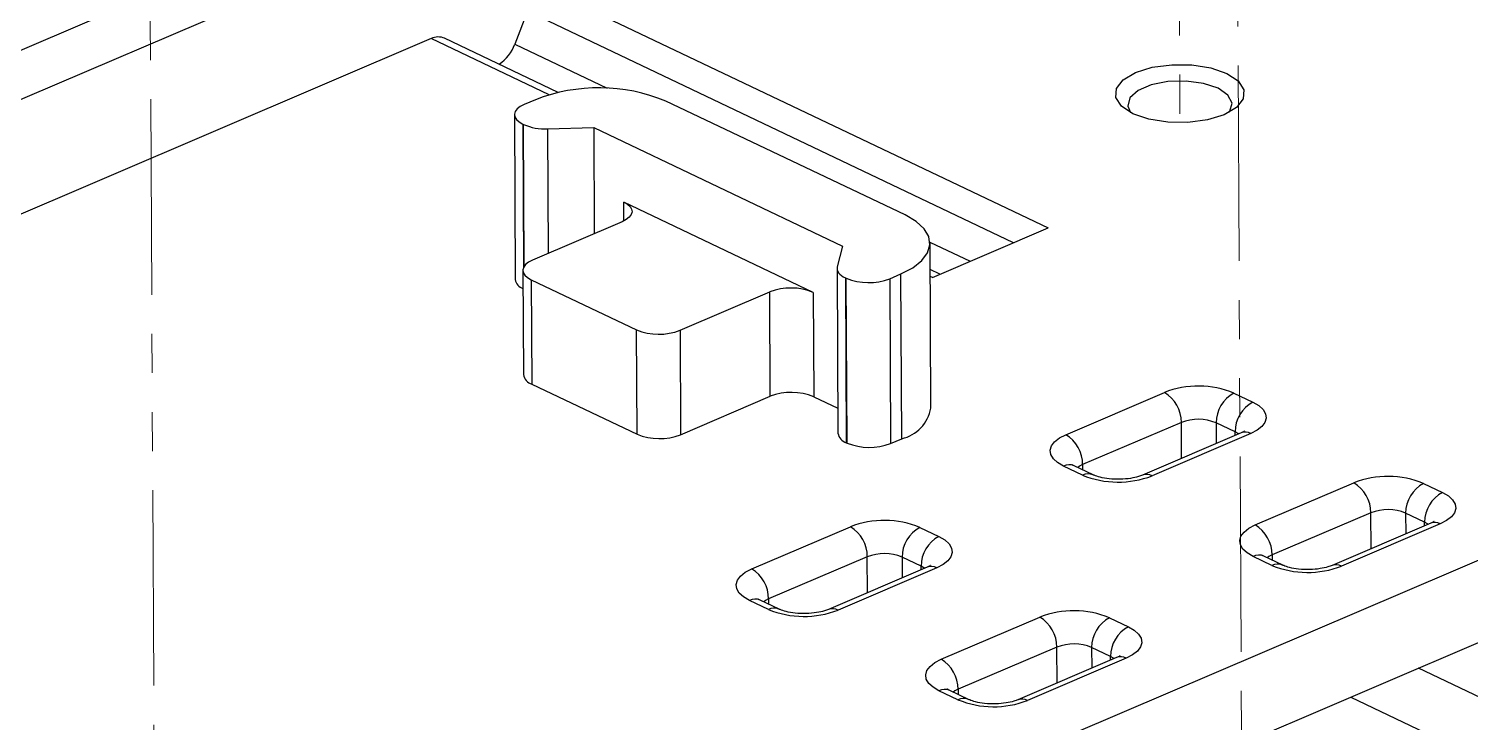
# Model space of a CAD drawing. Header units: millimetres. Extents: x 0 to 415, y 5 to 292.
# Drawn here: x 185.25 to 232.1, y 149.96 to 172.49 of the extents above; entities that cross this region are included whole.
import ezdxf

# ---------------------------------------------------------------- set-up
doc = ezdxf.new("R2010")
doc.units = ezdxf.units.MM
doc.linetypes.add('PHANTOM', pattern=[12.7, 6.35, -1.27, 1.27, -1.27, 1.27, -1.27])

msp = doc.modelspace()

# ---------------------------------------------------------------- linework, layer by layer
at = {"color": 7, "linetype": 'PHANTOM', "lineweight": 18}
for p, q in [((224.356, 209.394), (224.824, 117.873)), ((189.081, 195.596), (189.55, 103.97)), ((222.617, 178.62), (222.664, 169.436))]:
    msp.add_line(p, q, dxfattribs=at)
at = {"color": 7, "linetype": 'Continuous', "lineweight": 25}
for p, q in [((178.471, 169.012), (212.408, 183.521)), ((212.416, 181.915), (178.479, 167.406)), ((202.087, 173.776), (218.377, 166.016)), ((201.458, 173.06), (201.042, 171.987)), ((198.329, 172.169), (157.924, 154.894)), ((202.459, 170.419), (198.764, 172.179)), ((201.712, 170.184), (201.348, 170.029)), ((213.728, 166.438), (205.953, 170.141)), ((201.032, 169.697), (201.06, 164.342)), ((201.303, 169.391), (201.329, 169.379)), ((202.107, 169.24), (203.612, 169.28)), ((203.612, 169.28), (211.695, 165.429)), ((203.612, 169.28), (203.629, 165.832)), ((210.743, 163.924), (204.583, 166.858)), ((204.539, 166.22), (201.622, 164.974)), ((214.619, 164.409), (218.377, 166.016)), ((211.695, 165.429), (211.526, 164.753)), ((214.568, 160.163), (214.541, 165.518)), ((201.307, 164.642), (201.324, 161.251)), ((211.519, 164.702), (211.547, 159.347)), ((213.23, 164.369), (213.594, 164.524)), ((213.622, 159.169), (213.594, 164.524)), ((214.86, 164.512), (214.545, 164.662)), ((201.578, 164.336), (205, 162.706)), ((201.578, 164.336), (201.595, 160.944)), ((211.79, 164.395), (211.816, 164.383)), ((211.79, 164.395), (211.818, 159.04)), ((211.844, 159.028), (211.816, 164.383)), ((213.23, 164.369), (213.257, 159.014)), ((206.414, 162.691), (209.33, 163.938)), ((209.347, 160.547), (209.33, 163.938)), ((210.743, 163.924), (210.761, 160.532)), ((210.988, 146.091), (251.45, 163.39)), ((205.017, 159.314), (205, 162.706)), ((206.414, 162.691), (206.431, 159.3)), ((201.595, 160.944), (205.017, 159.314)), ((211.002, 143.413), (251.464, 160.712)), ((206.431, 159.3), (209.347, 160.547)), ((210.761, 160.532), (211.543, 160.16)), ((218.949, 159.3), (222.157, 160.672)), ((224.419, 160.649), (225.035, 160.355)), ((222.708, 159.697), (219.5, 158.326)), ((224.652, 159.357), (221.445, 157.985)), ((224.963, 159.335), (221.755, 157.964)), ((224.455, 159.392), (223.839, 159.686)), ((211.818, 159.04), (211.844, 159.028)), ((213.257, 159.014), (213.622, 159.169)), ((219.494, 157.987), (218.878, 158.28)), ((219.842, 157.995), (219.226, 158.288)), ((225.109, 156.366), (228.317, 157.737)), ((230.579, 157.714), (231.195, 157.421)), ((228.868, 156.763), (225.661, 155.391)), ((230.615, 156.458), (229.999, 156.751)), ((208.743, 154.937), (211.95, 156.308)), ((214.212, 156.285), (214.828, 155.992)), ((230.813, 156.422), (227.605, 155.051)), ((231.123, 156.401), (227.916, 155.029)), ((212.502, 155.333), (209.294, 153.962)), ((214.248, 155.028), (213.632, 155.322)), ((225.654, 155.052), (225.038, 155.346)), ((226.002, 155.06), (225.386, 155.354)), ((214.446, 154.993), (211.238, 153.622)), ((214.757, 154.971), (211.549, 153.6)), ((209.287, 153.623), (208.671, 153.916)), ((209.635, 153.631), (209.019, 153.925)), ((214.903, 152.002), (218.11, 153.374)), ((220.372, 153.351), (220.988, 153.057)), ((218.662, 152.399), (215.454, 151.027)), ((220.408, 152.094), (219.792, 152.387)), ((220.606, 152.059), (217.398, 150.687)), ((220.917, 152.037), (217.709, 150.666)), ((253.197, 140.865), (230.42, 151.715)), ((215.447, 150.689), (214.831, 150.982)), ((215.795, 150.697), (215.179, 150.99)), ((228.214, 150.772), (252.423, 139.24))]:
    msp.add_line(p, q, dxfattribs=at)
at = {"color": 8, "linetype": 'Continuous', "lineweight": 25}
for p, q in [((217.253, 165.535), (201.458, 173.06)), ((202.162, 170.343), (198.329, 172.169)), ((201.042, 171.987), (204.049, 170.555)), ((201.303, 169.391), (201.327, 164.733)), ((201.352, 164.778), (201.329, 169.379)), ((202.107, 169.24), (202.128, 165.19)), ((204.586, 166.242), (204.583, 166.858)), ((214.539, 165.558), (215.848, 164.934)), ((214.619, 164.409), (214.546, 164.444)), ((222.714, 158.528), (222.708, 159.697)), ((223.839, 159.686), (223.843, 159.01)), ((224.456, 159.273), (224.455, 159.392)), ((219.5, 158.326), (219.501, 158.157)), ((228.874, 155.594), (228.868, 156.763)), ((229.999, 156.751), (230.003, 156.076)), ((230.616, 156.338), (230.615, 156.458)), ((212.508, 154.164), (212.502, 155.333)), ((213.632, 155.322), (213.636, 154.647)), ((225.661, 155.391), (225.661, 155.223)), ((214.249, 154.909), (214.248, 155.028)), ((209.294, 153.962), (209.295, 153.793)), ((218.668, 151.23), (218.662, 152.399)), ((219.792, 152.387), (219.796, 151.712)), ((220.409, 151.974), (220.408, 152.094)), ((215.454, 151.027), (215.455, 150.859))]:
    msp.add_line(p, q, dxfattribs=at)
at = {"color": 7, "linetype": 'Continuous', "lineweight": 25, "flags": 128}
for points in [[(224.19, 171.038), (224.56, 170.794), (224.743, 170.51), (224.722, 170.214), (224.499, 169.934), (224.097, 169.698), (223.553, 169.53), (222.922, 169.444), (222.266, 169.451), (221.647, 169.549), (221.128, 169.729), (220.759, 169.972), (220.576, 170.256), (220.597, 170.552), (220.819, 170.832), (221.222, 171.068), (221.765, 171.237), (222.396, 171.322), (223.053, 171.315), (223.671, 171.217), (224.19, 171.038)], [(223.901, 170.556), (223.428, 170.714), (222.863, 170.788), (222.273, 170.771), (221.73, 170.664), (221.3, 170.48), (221.034, 170.241), (220.964, 169.976), (221.059, 169.763)], [(224.266, 169.78), (224.289, 169.811), (224.359, 170.076), (224.224, 170.334), (223.901, 170.556)], [(201.348, 170.029), (201.219, 169.962), (201.121, 169.885), (201.058, 169.8), (201.033, 169.713), (201.046, 169.625), (201.097, 169.539), (201.184, 169.46), (201.303, 169.391)], [(204.583, 166.858), (204.703, 166.789), (204.79, 166.71), (204.841, 166.624), (204.854, 166.536), (204.828, 166.449), (204.765, 166.364), (204.668, 166.287), (204.539, 166.22)], [(213.594, 164.524), (213.981, 164.726), (214.275, 164.957), (214.463, 165.209), (214.539, 165.472), (214.5, 165.737), (214.347, 165.992), (214.086, 166.229), (213.728, 166.438)], [(201.622, 164.974), (201.493, 164.907), (201.395, 164.83), (201.333, 164.746), (201.307, 164.658), (201.32, 164.57), (201.371, 164.484), (201.458, 164.405), (201.578, 164.336)], [(211.526, 164.753), (211.519, 164.705), (211.525, 164.656), (211.542, 164.608), (211.57, 164.561), (211.61, 164.516), (211.66, 164.472), (211.721, 164.432), (211.79, 164.395)], [(225.035, 160.355), (225.226, 160.244), (225.365, 160.118), (225.446, 159.982), (225.467, 159.84), (225.427, 159.7), (225.326, 159.566), (225.17, 159.442), (224.963, 159.335)], [(218.878, 158.28), (218.687, 158.391), (218.548, 158.518), (218.466, 158.654), (218.445, 158.795), (218.486, 158.935), (218.586, 159.07), (218.743, 159.193), (218.949, 159.3)], [(231.195, 157.421), (231.386, 157.31), (231.525, 157.183), (231.607, 157.047), (231.627, 156.906), (231.587, 156.766), (231.486, 156.631), (231.33, 156.508), (231.123, 156.401)], [(225.038, 155.346), (224.847, 155.457), (224.708, 155.583), (224.626, 155.719), (224.605, 155.861), (224.646, 156.001), (224.746, 156.135), (224.903, 156.259), (225.109, 156.366)], [(214.828, 155.992), (215.019, 155.88), (215.158, 155.754), (215.24, 155.618), (215.261, 155.477), (215.22, 155.336), (215.12, 155.202), (214.963, 155.079), (214.757, 154.971)], [(208.671, 153.916), (208.48, 154.028), (208.341, 154.154), (208.259, 154.29), (208.239, 154.431), (208.279, 154.572), (208.38, 154.706), (208.536, 154.829), (208.743, 154.937)], [(220.988, 153.057), (221.179, 152.946), (221.318, 152.82), (221.4, 152.683), (221.421, 152.542), (221.38, 152.402), (221.28, 152.268), (221.123, 152.144), (220.917, 152.037)], [(214.831, 150.982), (214.64, 151.093), (214.501, 151.22), (214.419, 151.356), (214.399, 151.497), (214.439, 151.637), (214.54, 151.772), (214.696, 151.895), (214.903, 152.002)]]:
    msp.add_lwpolyline(points, dxfattribs=at)
at = {"color": 8, "linetype": 'Continuous', "lineweight": 25, "flags": 128}
for points in [[(224.57, 159.321), (224.551, 159.336), (224.455, 159.392)], [(219.5, 158.326), (219.397, 158.272), (219.343, 158.232)], [(230.73, 156.387), (230.711, 156.402), (230.615, 156.458)], [(225.661, 155.391), (225.557, 155.337), (225.503, 155.298)], [(214.364, 154.958), (214.344, 154.973), (214.248, 155.028)], [(209.294, 153.962), (209.191, 153.908), (209.136, 153.869)], [(220.524, 152.023), (220.504, 152.038), (220.408, 152.094)], [(215.454, 151.027), (215.351, 150.974), (215.296, 150.934)]]:
    msp.add_lwpolyline(points, dxfattribs=at)
at = {"color": 7, "linetype": 'Continuous', "lineweight": 25}
for centre, radius, start, end in [((198.558, 171.702), 0.52, 66.6437, 116.0738), ((199.76, 172.462), 1.367, 304.5291, 339.6766), ((203.778, 164.827), 5.742, 67.7488, 111.0877), ((202.021, 171.009), 1.772, 247.0098, 272.7977), ((201.434, 164.405), 0.379, 189.4187, 250.9479), ((210.018, 162.152), 1.914, 67.7489, 111.0876), ((212.541, 166.154), 1.914, 247.7488, 291.0878), ((205.725, 164.477), 1.914, 247.7489, 291.0876), ((201.708, 161.317), 0.389, 189.7649, 253.1739), ((223.259, 157.814), 3.063, 67.7488, 111.0877), ((210.036, 158.761), 1.914, 67.7489, 111.0876), ((221.568, 159.696), 1.14, 0.0639, 58.9077), ((224.928, 159.687), 1.089, 117.8816, 180.0533), ((225.544, 159.393), 1.089, 117.8816, 180.0533), ((213.334, 160.391), 1.255, 283.2293, 349.5387), ((223.259, 158.268), 1.531, 67.7488, 111.0876), ((205.742, 161.086), 1.914, 247.7489, 291.0876), ((211.922, 159.405), 0.379, 188.8241, 254.1148), ((218.361, 158.324), 1.14, 0.0639, 58.9077), ((212.568, 160.799), 1.914, 247.7488, 291.0878), ((220.654, 160.821), 3.063, 247.7488, 291.0877), ((229.419, 154.88), 3.063, 67.7488, 111.0877), ((227.728, 156.761), 1.14, 0.0639, 58.9076), ((231.088, 156.752), 1.089, 117.8816, 180.0533), ((231.704, 156.459), 1.089, 117.8816, 180.0533), ((213.052, 153.451), 3.063, 67.7489, 111.0877), ((229.419, 155.334), 1.531, 67.7488, 111.0877), ((211.362, 155.332), 1.14, 0.0639, 58.9077), ((214.721, 155.323), 1.089, 117.8817, 180.053), ((224.521, 155.39), 1.14, 0.0639, 58.9076), ((215.337, 155.029), 1.089, 117.8817, 180.053), ((213.053, 153.905), 1.531, 67.7485, 111.0879), ((208.154, 153.961), 1.14, 0.0639, 58.9077), ((226.814, 157.887), 3.063, 247.7488, 291.0876), ((210.447, 156.457), 3.063, 247.7488, 291.0877), ((219.212, 150.516), 3.063, 67.7489, 111.0877), ((217.522, 152.398), 1.14, 0.0639, 58.9076), ((220.881, 152.388), 1.089, 117.8817, 180.053), ((221.497, 152.095), 1.089, 117.8817, 180.053), ((219.213, 150.97), 1.531, 67.7485, 111.0879), ((214.314, 151.026), 1.14, 0.0639, 58.9076), ((216.607, 153.523), 3.063, 247.7488, 291.0876)]:
    msp.add_arc(centre, radius, start, end, dxfattribs=at)
at = {"color": 8, "linetype": 'Continuous', "lineweight": 25}
for centre, radius, start, end in [((224.785, 159.017), 0.365, 60.7464, 111.3046), ((219.061, 157.912), 0.411, 66.3008, 116.4165), ((219.677, 157.617), 0.412, 67.3484, 116.3656), ((221.577, 157.644), 0.366, 60.8234, 110.2334), ((230.945, 156.082), 0.365, 60.7463, 111.3046), ((225.221, 154.978), 0.411, 66.3008, 116.4165), ((225.837, 154.683), 0.412, 67.3484, 116.3656), ((227.737, 154.709), 0.366, 60.8234, 110.2335), ((214.578, 154.653), 0.365, 60.7464, 111.3046), ((208.854, 153.549), 0.411, 66.3008, 116.4165), ((209.47, 153.254), 0.412, 67.3484, 116.3656), ((211.37, 153.28), 0.366, 60.8234, 110.2334), ((220.738, 151.719), 0.365, 60.7463, 111.3046), ((215.014, 150.614), 0.411, 66.3008, 116.4165), ((215.63, 150.319), 0.412, 67.3484, 116.3656), ((217.53, 150.346), 0.366, 60.8234, 110.2335)]:
    msp.add_arc(centre, radius, start, end, dxfattribs=at)
at = {"color": 7, "linetype": 'Continuous', "lineweight": 25}
for points, knots in [([(224.764, 159.417), (224.759, 159.413), (224.75, 159.404), (224.683, 159.371), (224.652, 159.357)], [0, 0, 0, 0, 0.548411, 1, 1, 1, 1]), ([(219.226, 158.288), (219.198, 158.304), (219.154, 158.329), (219.158, 158.326), (219.159, 158.325)], [0, 0, 0, 0, 0.617053, 1, 1, 1, 1]), ([(221.445, 157.985), (221.403, 157.969), (221.3, 157.929), (221.053, 157.873), (220.719, 157.843), (220.365, 157.857), (220.068, 157.91), (219.908, 157.964), (219.853, 157.99), (219.842, 157.995)], [0, 0, 0, 0, 0.108912, 0.266753, 0.446432, 0.639873, 0.813135, 0.963221, 1, 1, 1, 1]), ([(230.924, 156.483), (230.919, 156.478), (230.91, 156.47), (230.843, 156.437), (230.813, 156.422)], [0, 0, 0, 0, 0.548411, 1, 1, 1, 1]), ([(225.386, 155.354), (225.358, 155.369), (225.314, 155.394), (225.318, 155.392), (225.319, 155.39)], [0, 0, 0, 0, 0.617053, 1, 1, 1, 1]), ([(214.557, 155.054), (214.553, 155.049), (214.544, 155.04), (214.476, 155.008), (214.446, 154.993)], [0, 0, 0, 0, 0.548407, 1, 1, 1, 1]), ([(227.605, 155.051), (227.563, 155.035), (227.46, 154.995), (227.213, 154.939), (226.879, 154.908), (226.525, 154.922), (226.228, 154.976), (226.068, 155.03), (226.013, 155.055), (226.002, 155.06)], [0, 0, 0, 0, 0.108912, 0.266753, 0.446432, 0.639874, 0.813135, 0.963221, 1, 1, 1, 1]), ([(209.019, 153.925), (208.991, 153.94), (208.947, 153.965), (208.951, 153.962), (208.953, 153.961)], [0, 0, 0, 0, 0.617053, 1, 1, 1, 1]), ([(211.238, 153.622), (211.196, 153.605), (211.094, 153.566), (210.846, 153.51), (210.513, 153.479), (210.159, 153.493), (209.862, 153.546), (209.702, 153.6), (209.646, 153.626), (209.635, 153.631)], [0, 0, 0, 0, 0.108916, 0.266757, 0.446432, 0.639874, 0.813135, 0.963221, 1, 1, 1, 1]), ([(220.717, 152.119), (220.713, 152.115), (220.704, 152.106), (220.636, 152.073), (220.606, 152.059)], [0, 0, 0, 0, 0.548407, 1, 1, 1, 1]), ([(215.179, 150.99), (215.151, 151.006), (215.107, 151.031), (215.111, 151.028), (215.113, 151.027)], [0, 0, 0, 0, 0.617053, 1, 1, 1, 1]), ([(217.398, 150.687), (217.356, 150.671), (217.254, 150.631), (217.006, 150.575), (216.673, 150.544), (216.319, 150.559), (216.022, 150.612), (215.862, 150.666), (215.806, 150.692), (215.795, 150.697)], [0, 0, 0, 0, 0.1089163, 0.2667569, 0.4464323, 0.6398738, 0.813135, 0.9632207, 1, 1, 1, 1])]:
    msp.add_open_spline(points, degree=3, knots=knots, dxfattribs=at)

doc.saveas('drawing.dxf')
